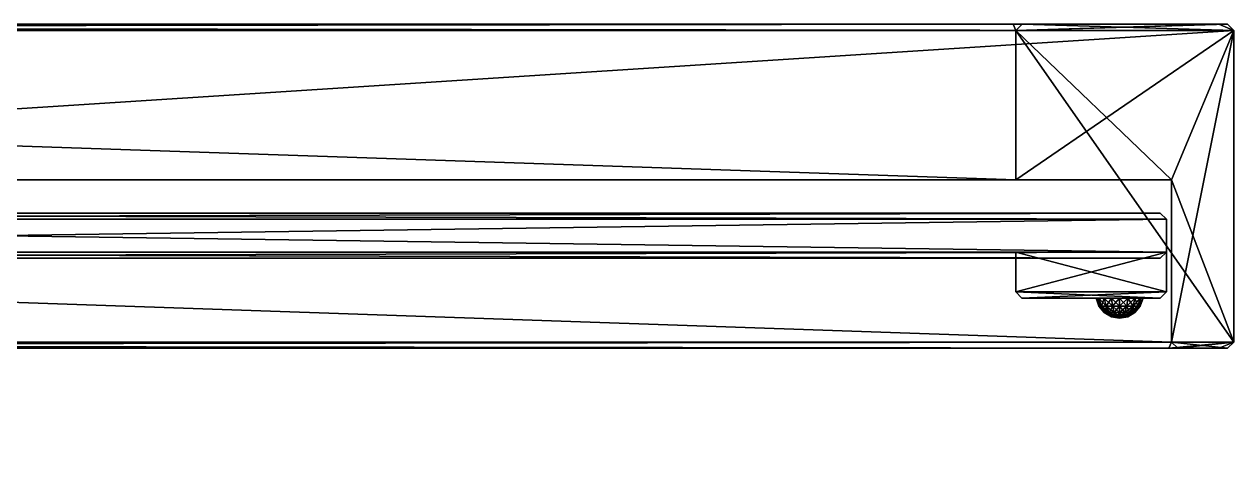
# Model space of a CAD drawing. Extents: x -78 to 78, y -9 to 6.
# Drawn here: x 38.91 to 77.75, y -9.1 to 5.2 of the extents above; entities that cross this region are included whole.
import ezdxf

# ---------------------------------------------------------------- set-up
doc = ezdxf.new("R2010")
doc.units = 0
doc.layers.add('DOOR01', color=91, linetype='CONTINUOUS')
doc.layers.add('FR', color=81, linetype='CONTINUOUS')

msp = doc.modelspace()

# ---------------------------------------------------------------- meshes
at = {"layer": 'DOOR01', "color": 91}
mesh = msp.add_polyface(dxfattribs=at)
corners = [(70.74913, -2.111683, 227.699997), (75.586166, -2.111682, 222.731064), (70.74913, -2.111682, 222.731064), (70.74913, -3.391895, 222.731064), (70.74913, -3.391896, 227.699997), (75.586166, -3.391895, 227.699997), (70.749146, -2.111584), (70.749146, -3.391797, 4.968933), (70.749146, -2.111585, 4.968933), (70.749146, -3.391796), (70.949127, -3.591907, 222.931061), (70.949127, -3.591908, 227.5), (75.386169, -3.591906, 222.931061), (70.949142, -3.591808, 0.200012), (70.949142, -3.591809, 4.768921), (75.3862, -0.8614, 0.200012), (0.386162, -0.861389, 227.499969), (75.3862, -0.861378, 227.5), (0.386162, -0.861412, 0.200012), (75.3862, -2.311656, 0.200043), (0.386162, -2.311706, 227.499969), (0.386162, -2.311668, 0.200043), (75.3862, -2.311695, 227.5), (75.586197, -1.061412), (0.18615, -2.111656, 0.000031), (0.18615, -1.061424), (75.586197, -2.111644, 0.000031), (0.18615, -1.061401, 227.699982), (75.586197, -2.111683, 227.700012), (75.586197, -1.06139, 227.700012), (0.18615, -2.111694, 227.699982), (24.934288, -8.51926, 101.196404), (25.052055, -8.39719, 100.504295), (24.934288, -8.275181, 101.196404), (24.934288, -8.045811, 101.112938), (24.934288, -7.85886, 100.956047), (24.934288, -7.73679, 100.744667), (24.934288, -7.694432, 100.504295), (24.934288, -7.73679, 100.263939), (24.934288, -7.85886, 100.052559), (24.934288, -8.045811, 99.895668), (24.934288, -8.275181, 99.812187), (24.934288, -8.51926, 99.812187), (24.934288, -8.748631, 99.895668), (24.934288, -8.935581, 100.052559), (24.934288, -9.05759, 100.263939), (24.934288, -9.10001, 100.504295), (24.934288, 5.131311, 100.504295), (24.934288, 5.088892, 100.744667), (25.052055, 4.428492, 100.504295), (24.934288, 4.966883, 100.956047), (24.934288, 4.779871, 101.112938), (24.934288, 4.550562, 101.196404), (24.934288, 4.306482, 101.196404), (24.934288, 4.077112, 101.112938), (24.934288, 3.890162, 100.956047), (24.934288, 3.768091, 100.744667), (24.934288, 3.725733, 100.504295), (24.934288, 3.768091, 100.263939), (24.934288, 3.890162, 100.052559), (24.934288, 4.077112, 99.895668), (24.934288, 4.306482, 99.812187), (24.934288, 4.550562, 99.812187), (24.934288, 4.779871, 99.895668), (24.934288, 4.966883, 100.052559), (24.934288, 5.088892, 100.263939)]
mesh.append_faces([[corners[k] for k in face] for face in [(31, 32, 33), (33, 32, 34), (34, 32, 35), (35, 32, 36), (36, 32, 37), (37, 32, 38), (38, 32, 39), (39, 32, 40), (40, 32, 41), (41, 32, 42), (42, 32, 43), (43, 32, 44), (44, 32, 45), (45, 32, 46), (47, 48, 49), (48, 50, 49), (50, 51, 49), (51, 52, 49), (52, 53, 49), (53, 54, 49), (54, 55, 49), (55, 56, 49), (56, 57, 49), (57, 58, 49), (58, 59, 49), (59, 60, 49), (60, 61, 49), (61, 62, 49), (62, 63, 49), (63, 64, 49), (64, 65, 49), (65, 47, 49)]])
mesh.append_faces([[corners[k] for k in face] for face in [(0, 1, 2), (1, 3, 2), (2, 4, 0), (4, 2, 3), (5, 0, 4), (6, 7, 8), (7, 6, 9), (15, 16, 17), (16, 15, 18), (19, 20, 21), (20, 19, 22), (23, 24, 25), (24, 23, 26), (27, 28, 29), (28, 27, 30)]], dxfattribs={"vtx0": -1})
mesh.append_faces([[corners[k] for k in face] for face in [(4, 3, 10), (10, 11, 4), (12, 10, 3), (7, 9, 13), (13, 14, 7), (27, 29, 17), (17, 16, 27), (23, 25, 18), (18, 15, 23), (24, 26, 19), (19, 21, 24), (28, 30, 20), (20, 22, 28)]], dxfattribs={"vtx2": -1})
mesh = msp.add_polyface(dxfattribs=at)
corners = [(75.586166, -2.111682, 222.731064), (70.74913, -2.111683, 227.699997), (75.586166, -2.111683, 227.699997), (70.949127, -3.591908, 227.5), (75.386169, -3.591906, 222.931061), (75.386169, -3.591907, 227.5), (70.74913, -3.391895, 222.731064), (75.586166, -3.391894, 222.731064), (75.586166, -3.391895, 227.699997), (75.586182, -2.111583), (70.749146, -2.111585, 4.968933), (75.586182, -2.111584, 4.968933), (70.949142, -3.591809, 4.768921), (75.386185, -3.591808, 0.200012), (75.386185, -3.591808, 4.768921), (70.749146, -3.391796), (75.586182, -3.391795), (75.586182, -3.391796, 4.968933), (75.586197, -1.06139, 227.700012), (75.586197, -2.111644, 0.000031), (75.586197, -1.061412), (75.586197, -2.111683, 227.700012), (75.3862, -0.8614, 0.200012), (75.3862, -0.861378, 227.5), (75.3862, -2.311695, 227.5), (75.3862, -2.311656, 0.200043), (74.312424, -3.84563, 223.523148), (74.082169, -3.591968, 223.390198), (74.344009, -3.591968, 223.436371), (74.082169, -3.84563, 223.482544), (73.820328, -3.591968, 223.436371), (73.851913, -3.84563, 223.523148), (73.590057, -3.591968, 223.569305), (73.649414, -3.84563, 223.640045), (73.419159, -3.591968, 223.772995), (73.649414, -3.84563, 224.671509), (73.820328, -3.591968, 224.875198), (73.590057, -3.591968, 224.742249), (73.851913, -3.84563, 224.788422), (74.082169, -3.591968, 224.921356), (74.082169, -3.845654, 4.224213), (74.344009, -3.591931, 4.270386), (74.082169, -3.591931, 4.316559), (74.312424, -3.845654, 4.183624), (74.57428, -3.59193, 4.137451), (74.514923, -3.845654, 4.066711), (74.745178, -3.59193, 3.933777), (74.665207, -3.845654, 3.887604), (74.836121, -3.59193, 3.683899), (74.745178, -3.845654, 3.667877), (74.836121, -3.59193, 3.41803), (74.745178, -3.845654, 3.434052), (74.745178, -3.59193, 3.168182), (74.665207, -3.845654, 3.214355), (74.57428, -3.59193, 2.964508), (74.514923, -3.845654, 3.035248), (74.344009, -3.59193, 2.831573), (74.312424, -3.845654, 2.918335), (74.082169, -3.59193, 2.7854), (74.082169, -3.845654, 2.877747), (73.820328, -3.59193, 2.831573), (73.851913, -3.845654, 2.918335), (73.590057, -3.59193, 2.964508), (73.649414, -3.845654, 3.035248), (73.419159, -3.59193, 3.168182), (73.649414, -3.845654, 4.066711), (73.820328, -3.591931, 4.270386), (73.590057, -3.591931, 4.137451), (73.851913, -3.845654, 4.183624), (74.082169, -3.845653, 1.986084), (74.344009, -3.59193, 2.032257), (74.082169, -3.59193, 2.07843), (74.312424, -3.845653, 1.945496), (74.57428, -3.59193, 1.899323), (74.514923, -3.845653, 1.828583), (74.745178, -3.59193, 1.695648), (74.665207, -3.845653, 1.649475), (74.836121, -3.59193, 1.445801), (74.745178, -3.845653, 1.429779), (74.836121, -3.59193, 1.179932), (74.745178, -3.845653, 1.195953), (74.745178, -3.59193, 0.930054), (74.665207, -3.845653, 0.976227), (74.57428, -3.59193, 0.726379), (74.514923, -3.845653, 0.797119), (74.344009, -3.59193, 0.593445), (74.312424, -3.845653, 0.680206), (74.082169, -3.59193, 0.547272), (74.082169, -3.845653, 0.639618), (73.820328, -3.59193, 0.593445), (73.851913, -3.845653, 0.680206), (73.590057, -3.59193, 0.726379), (73.649414, -3.845653, 0.797119), (73.419159, -3.59193, 0.930054), (73.649414, -3.845653, 1.828583), (73.820328, -3.59193, 2.032257), (73.590057, -3.59193, 1.899323), (73.851913, -3.845653, 1.945496)]
mesh.append_faces([[corners[k] for k in face] for face in [(0, 1, 2), (3, 4, 5), (6, 0, 7), (1, 8, 2), (2, 7, 0), (7, 2, 8), (9, 10, 11), (12, 13, 14), (15, 9, 16), (10, 17, 11), (11, 16, 9), (16, 11, 17), (18, 19, 20), (19, 18, 21), (26, 27, 28), (29, 30, 27), (31, 32, 30), (33, 34, 32), (35, 36, 37), (38, 39, 36), (40, 41, 42), (43, 44, 41), (45, 46, 44), (47, 48, 46), (49, 50, 48), (51, 52, 50), (53, 54, 52), (55, 56, 54), (57, 58, 56), (59, 60, 58), (61, 62, 60), (63, 64, 62), (65, 66, 67), (68, 42, 66), (69, 70, 71), (72, 73, 70), (74, 75, 73), (76, 77, 75), (78, 79, 77), (80, 81, 79), (82, 83, 81), (84, 85, 83), (86, 87, 85), (88, 89, 87), (90, 91, 89), (92, 93, 91), (94, 95, 96), (97, 71, 95)]], dxfattribs={"vtx0": -1})
mesh.append_faces([[corners[k] for k in face] for face in [(6, 7, 4), (7, 8, 5), (5, 4, 7), (3, 5, 8), (15, 16, 13), (16, 17, 14), (14, 13, 16), (12, 14, 17), (18, 20, 22), (22, 23, 18), (19, 21, 24), (24, 25, 19)]], dxfattribs={"vtx2": -1})
mesh = msp.add_polyface(dxfattribs=at)
corners = [(75.386169, -3.591906, 222.931061), (70.949127, -3.591908, 227.5), (70.949127, -3.591907, 222.931061), (70.749146, -2.111585, 4.968933), (75.586182, -2.111583), (70.749146, -2.111584), (75.386185, -3.591808, 0.200012), (70.949142, -3.591809, 4.768921), (70.949142, -3.591808, 0.200012), (70.749146, -3.391796), (75.586182, -3.391796, 4.968933), (70.749146, -3.391797, 4.968933), (75.586166, -3.391895, 227.699997), (70.74913, -3.391896, 227.699997), (73.649414, -4.052478, 226.144043), (73.419159, -3.84563, 226.276993), (73.49913, -3.84563, 226.057281), (73.590057, -4.052478, 226.307129), (73.419159, -3.84563, 226.510803), (73.590057, -4.052478, 226.480667), (73.49913, -3.84563, 226.73053), (73.649414, -3.84563, 225.878174), (73.419159, -3.591968, 226.011108), (73.328217, -3.591968, 226.260956), (73.328217, -3.591968, 226.52684), (73.419159, -3.591968, 226.776688), (73.590057, -3.591968, 226.980377), (73.649414, -4.052478, 223.905945), (73.419159, -3.84563, 224.038879), (73.49913, -3.84563, 223.819168), (73.590057, -4.052478, 224.069016), (73.419159, -3.84563, 224.27269), (73.590057, -4.052478, 224.242554), (73.49913, -3.84563, 224.492401), (73.649414, -3.84563, 223.640045), (73.419159, -3.591968, 223.772995), (73.328217, -3.591968, 224.022842), (73.328217, -3.591968, 224.288727), (73.419159, -3.591968, 224.538574), (73.590057, -3.591968, 224.742249), (73.649414, -4.052441, 3.301117), (73.419159, -3.845654, 3.434052), (73.49913, -3.845654, 3.214355), (73.590057, -4.052441, 3.464203), (73.419159, -3.845654, 3.667877), (73.590057, -4.052441, 3.637756), (73.49913, -3.845654, 3.887604), (73.649414, -3.845654, 3.035248), (73.419159, -3.59193, 3.168182), (73.328217, -3.591931, 3.41803), (73.328217, -3.591931, 3.683899), (73.419159, -3.591931, 3.933777), (73.590057, -3.591931, 4.137451), (73.649414, -4.05244, 1.063019), (73.419159, -3.845653, 1.195953), (73.49913, -3.845653, 0.976227), (73.590057, -4.052441, 1.226074), (73.419159, -3.845653, 1.429779), (73.590057, -4.052441, 1.399628), (73.49913, -3.845653, 1.649475), (73.649414, -3.845653, 0.797119), (73.419159, -3.59193, 0.930054), (73.328217, -3.59193, 1.179932), (73.328217, -3.59193, 1.445801), (73.419159, -3.59193, 1.695648), (73.590057, -3.59193, 1.899323)]
mesh.append_faces([[corners[k] for k in face] for face in [(0, 1, 2), (3, 4, 5), (6, 7, 8), (4, 9, 5), (10, 3, 11), (14, 15, 16), (17, 18, 15), (19, 20, 18), (16, 23, 22), (15, 24, 23), (18, 25, 24), (20, 26, 25), (27, 28, 29), (30, 31, 28), (32, 33, 31), (29, 36, 35), (28, 37, 36), (31, 38, 37), (33, 39, 38), (40, 41, 42), (43, 44, 41), (45, 46, 44), (42, 49, 48), (41, 50, 49), (44, 51, 50), (46, 52, 51), (53, 54, 55), (56, 57, 54), (58, 59, 57), (55, 62, 61), (54, 63, 62), (57, 64, 63), (59, 65, 64)]], dxfattribs={"vtx0": -1})
mesh.append_faces([[corners[k] for k in face] for face in [(12, 13, 1), (6, 8, 9), (10, 11, 7), (14, 17, 15), (17, 19, 18), (21, 16, 22), (16, 15, 23), (15, 18, 24), (18, 20, 25), (27, 30, 28), (30, 32, 31), (34, 29, 35), (29, 28, 36), (28, 31, 37), (31, 33, 38), (40, 43, 41), (43, 45, 44), (47, 42, 48), (42, 41, 49), (41, 44, 50), (44, 46, 51), (53, 56, 54), (56, 58, 57), (60, 55, 61), (55, 54, 62), (54, 57, 63), (57, 59, 64)]], dxfattribs={"vtx2": -1})
mesh = msp.add_polyface(dxfattribs=at)
corners = [(74.082169, -3.84563, 227.067139), (74.344009, -3.591968, 227.113312), (74.082169, -3.591968, 227.159485), (74.312424, -3.84563, 227.026535), (74.57428, -3.591968, 226.980377), (74.514923, -3.84563, 226.909637), (74.745178, -3.591968, 226.776688), (74.665207, -3.84563, 226.73053), (74.836121, -3.591968, 226.52684), (74.745178, -3.84563, 226.510803), (74.836121, -3.591968, 226.260956), (74.745178, -3.84563, 226.276993), (74.745178, -3.591968, 226.011108), (74.665207, -3.84563, 226.057281), (74.57428, -3.591968, 225.807434), (74.514923, -3.84563, 225.878174), (74.344009, -3.591968, 225.6745), (74.312424, -3.84563, 225.761261), (74.082169, -3.591968, 225.628326), (74.082169, -3.84563, 225.720657), (73.820328, -3.591968, 225.6745), (73.851913, -3.84563, 225.761261), (73.590057, -3.591968, 225.807434), (73.649414, -3.84563, 225.878174), (73.419159, -3.591968, 226.011108), (73.49913, -3.84563, 226.73053), (73.649414, -3.84563, 226.909637), (73.590057, -3.591968, 226.980377), (73.820328, -3.591968, 227.113312), (73.851913, -3.84563, 227.026535), (74.082169, -3.84563, 224.829025), (74.344009, -3.591968, 224.875198), (74.082169, -3.591968, 224.921356), (74.312424, -3.84563, 224.788422), (74.57428, -3.591968, 224.742249), (74.514923, -3.84563, 224.671509), (74.745178, -3.591968, 224.538574), (74.665207, -3.84563, 224.492401), (74.836121, -3.591968, 224.288727), (74.745178, -3.84563, 224.27269), (74.836121, -3.591968, 224.022842), (74.745178, -3.84563, 224.038879), (74.745178, -3.591968, 223.772995), (74.665207, -3.84563, 223.819168), (74.57428, -3.591968, 223.569305), (74.514923, -3.84563, 223.640045), (74.344009, -3.591968, 223.436371), (74.312424, -3.84563, 223.523148), (74.082169, -3.84563, 223.482544), (74.082169, -3.591968, 223.390198), (73.851913, -3.84563, 223.523148), (73.820328, -3.591968, 223.436371), (73.649414, -3.84563, 223.640045), (73.590057, -3.591968, 223.569305), (73.49913, -3.84563, 224.492401), (73.649414, -3.84563, 224.671509), (73.590057, -3.591968, 224.742249), (73.851913, -3.84563, 224.788422), (73.820328, -3.591968, 224.875198), (74.745178, -3.845653, 1.429779), (74.745178, -3.845653, 1.195953), (74.836121, -3.59193, 1.179932), (74.665207, -3.845653, 0.976227), (74.745178, -3.59193, 0.930054), (74.514923, -3.845653, 0.797119), (74.57428, -3.59193, 0.726379), (74.312424, -3.845653, 0.680206), (74.344009, -3.59193, 0.593445), (74.082169, -3.845653, 0.639618), (74.082169, -3.59193, 0.547272), (73.851913, -3.845653, 0.680206), (73.820328, -3.59193, 0.593445), (73.649414, -3.845653, 0.797119), (73.590057, -3.59193, 0.726379), (73.49913, -3.845653, 1.649475), (73.649414, -3.845653, 1.828583), (73.590057, -3.59193, 1.899323), (73.851913, -3.845653, 1.945496), (73.820328, -3.59193, 2.032257), (74.082169, -3.845653, 1.986084), (74.082169, -3.59193, 2.07843)]
mesh.append_faces([[corners[k] for k in face] for face in [(0, 1, 2), (3, 4, 1), (5, 6, 4), (7, 8, 6), (9, 10, 8), (11, 12, 10), (13, 14, 12), (15, 16, 14), (17, 18, 16), (19, 20, 18), (21, 22, 20), (23, 24, 22), (26, 28, 27), (29, 2, 28), (30, 31, 32), (33, 34, 31), (35, 36, 34), (37, 38, 36), (39, 40, 38), (41, 42, 40), (43, 44, 42), (45, 46, 44)]], dxfattribs={"vtx0": -1})
mesh.append_faces([[corners[k] for k in face] for face in [(0, 3, 1), (3, 5, 4), (5, 7, 6), (7, 9, 8), (9, 11, 10), (11, 13, 12), (13, 15, 14), (15, 17, 16), (17, 19, 18), (19, 21, 20), (21, 23, 22), (25, 26, 27), (26, 29, 28), (29, 0, 2), (30, 33, 31), (33, 35, 34), (35, 37, 36), (37, 39, 38), (39, 41, 40), (41, 43, 42), (43, 45, 44), (45, 47, 46), (47, 48, 49), (48, 50, 51), (50, 52, 53), (54, 55, 56), (55, 57, 58), (57, 30, 32), (59, 60, 61), (60, 62, 63), (62, 64, 65), (64, 66, 67), (66, 68, 69), (68, 70, 71), (70, 72, 73), (74, 75, 76), (75, 77, 78), (77, 79, 80)]], dxfattribs={"vtx2": -1})
mesh = msp.add_polyface(dxfattribs=at)
corners = [(74.082169, -4.052478, 226.893585), (74.312424, -3.84563, 227.026535), (74.082169, -3.84563, 227.067139), (74.253067, -4.052478, 225.924347), (74.082169, -3.84563, 225.720657), (74.312424, -3.84563, 225.761261), (74.082169, -4.052478, 225.894196), (73.851913, -3.84563, 225.761261), (73.911255, -4.052478, 225.924347), (73.649414, -3.84563, 225.878174), (73.760971, -4.052478, 226.011108), (73.49913, -3.84563, 226.057281), (73.649414, -4.052478, 226.643738), (73.649414, -3.84563, 226.909637), (73.49913, -3.84563, 226.73053), (73.760971, -4.052478, 226.776688), (73.851913, -3.84563, 227.026535), (73.911255, -4.052478, 226.863464), (74.082169, -4.052478, 224.655487), (74.312424, -3.84563, 224.788422), (74.082169, -3.84563, 224.829025), (74.253067, -4.052478, 223.686218), (74.082169, -4.052478, 223.656097), (74.082169, -3.84563, 223.482544), (73.851913, -3.84563, 223.523148), (73.911255, -4.052478, 223.686218), (73.649414, -3.84563, 223.640045), (73.760971, -4.052478, 223.772995), (73.49913, -3.84563, 223.819168), (73.649414, -4.052478, 223.905945), (73.590057, -4.052478, 224.242554), (73.649414, -4.052478, 224.40564), (73.49913, -3.84563, 224.492401), (73.649414, -3.84563, 224.671509), (73.760971, -4.052478, 224.538574), (73.851913, -3.84563, 224.788422), (73.911255, -4.052478, 224.625336), (74.082169, -4.052441, 4.050659), (74.312424, -3.845654, 4.183624), (74.082169, -3.845654, 4.224213), (74.253067, -4.052441, 3.081421), (74.082169, -4.052441, 3.05127), (74.082169, -3.845654, 2.877747), (73.851913, -3.845654, 2.918335), (73.911255, -4.052441, 3.081421), (73.649414, -3.845654, 3.035248), (73.760971, -4.052441, 3.168182), (73.49913, -3.845654, 3.214355), (73.649414, -4.052441, 3.301117), (73.590057, -4.052441, 3.637756), (73.649414, -4.052441, 3.800812), (73.49913, -3.845654, 3.887604), (73.649414, -3.845654, 4.066711), (73.760971, -4.052441, 3.933777), (73.851913, -3.845654, 4.183624), (73.911255, -4.052441, 4.020538), (74.312424, -3.845654, 2.918335), (74.082169, -3.59193, 2.7854), (73.820328, -3.59193, 2.831573), (73.590057, -3.59193, 2.964508), (73.590057, -3.591931, 4.137451), (73.820328, -3.591931, 4.270386), (74.082169, -3.591931, 4.316559), (74.082169, -4.052441, 1.812561), (74.312424, -3.845653, 1.945496), (74.082169, -3.845653, 1.986084), (74.253067, -4.05244, 0.843292), (74.082169, -4.05244, 0.813171), (74.082169, -3.845653, 0.639618), (73.851913, -3.845653, 0.680206), (73.911255, -4.05244, 0.843292), (73.649414, -3.845653, 0.797119), (73.760971, -4.05244, 0.930084), (73.49913, -3.845653, 0.976227), (73.649414, -4.05244, 1.063019), (73.590057, -4.052441, 1.399628), (73.649414, -4.052441, 1.562714), (73.49913, -3.845653, 1.649475), (73.649414, -3.845653, 1.828583), (73.760971, -4.052441, 1.695648), (73.851913, -3.845653, 1.945496), (73.911255, -4.052441, 1.78241)]
mesh.append_faces([[corners[k] for k in face] for face in [(0, 1, 2), (3, 4, 5), (6, 7, 4), (8, 9, 7), (10, 11, 9), (12, 13, 14), (15, 16, 13), (17, 2, 16), (18, 19, 20), (22, 24, 23), (25, 26, 24), (27, 28, 26), (31, 33, 32), (34, 35, 33), (36, 20, 35), (37, 38, 39), (41, 43, 42), (44, 45, 43), (46, 47, 45), (50, 52, 51), (53, 54, 52), (55, 39, 54), (63, 64, 65), (67, 69, 68), (70, 71, 69), (72, 73, 71), (76, 78, 77), (79, 80, 78), (81, 65, 80)]], dxfattribs={"vtx0": -1})
mesh.append_faces([[corners[k] for k in face] for face in [(21, 22, 23), (22, 25, 24), (25, 27, 26), (27, 29, 28), (30, 31, 32), (31, 34, 33), (34, 36, 35), (36, 18, 20), (40, 41, 42), (41, 44, 43), (44, 46, 45), (46, 48, 47), (49, 50, 51), (50, 53, 52), (53, 55, 54), (55, 37, 39), (56, 42, 57), (42, 43, 58), (43, 45, 59), (51, 52, 60), (52, 54, 61), (54, 39, 62), (66, 67, 68), (67, 70, 69), (70, 72, 71), (72, 74, 73), (75, 76, 77), (76, 79, 78), (79, 81, 80), (81, 63, 65)]], dxfattribs={"vtx2": -1})
mesh = msp.add_polyface(dxfattribs=at)
corners = [(74.082169, -4.234363, 226.39389), (73.820328, -4.187488, 226.440063), (73.820328, -4.187488, 226.347717), (73.991226, -4.187488, 226.144043), (73.760971, -4.052478, 226.011108), (73.911255, -4.052478, 225.924347), (73.911255, -4.187488, 226.190216), (73.649414, -4.052478, 226.144043), (73.851913, -4.187488, 226.260956), (73.590057, -4.052478, 226.307129), (73.590057, -4.052478, 226.480667), (73.649414, -4.052478, 226.643738), (73.851913, -4.187488, 226.52684), (73.760971, -4.052478, 226.776688), (73.911255, -4.187488, 226.59758), (73.911255, -4.052478, 226.863464), (73.649414, -3.84563, 225.878174), (73.49913, -3.84563, 226.057281), (73.49913, -3.84563, 226.73053), (73.649414, -3.84563, 226.909637), (73.851913, -3.84563, 227.026535), (74.082169, -4.234363, 224.155792), (73.820328, -4.187488, 224.201965), (73.820328, -4.187488, 224.109619), (73.991226, -4.187488, 223.905945), (73.760971, -4.052478, 223.772995), (73.911255, -4.052478, 223.686218), (73.911255, -4.187488, 223.952118), (73.649414, -4.052478, 223.905945), (73.851913, -4.187488, 224.022842), (73.590057, -4.052478, 224.069016), (73.590057, -4.052478, 224.242554), (73.649414, -4.052478, 224.40564), (73.851913, -4.187488, 224.288727), (73.760971, -4.052478, 224.538574), (73.911255, -4.187488, 224.359467), (73.911255, -4.052478, 224.625336), (73.991226, -4.18745, 3.301117), (73.760971, -4.052441, 3.168182), (73.911255, -4.052441, 3.081421), (73.911255, -4.18745, 3.34729), (73.649414, -4.052441, 3.301117), (73.851913, -4.18745, 3.41803), (73.590057, -4.052441, 3.464203), (73.820328, -4.18745, 3.504791), (73.590057, -4.052441, 3.637756), (73.820328, -4.18745, 3.597137), (73.649414, -4.052441, 3.800812), (73.851913, -4.18745, 3.683899), (73.760971, -4.052441, 3.933777), (73.911255, -4.18745, 3.754639), (73.911255, -4.052441, 4.020538), (73.991226, -4.18745, 1.063019), (73.760971, -4.05244, 0.930084), (73.911255, -4.05244, 0.843292), (73.911255, -4.18745, 1.109192), (73.649414, -4.05244, 1.063019), (73.851913, -4.18745, 1.179932), (73.590057, -4.052441, 1.226074), (73.820328, -4.18745, 1.266693), (73.590057, -4.052441, 1.399628), (73.820328, -4.18745, 1.359039), (73.649414, -4.052441, 1.562714), (73.851913, -4.18745, 1.445801), (73.760971, -4.052441, 1.695648), (73.911255, -4.18745, 1.516541), (73.911255, -4.052441, 1.78241)]
mesh.append_faces([[corners[k] for k in face] for face in [(0, 1, 2), (21, 22, 23)]])
mesh.append_faces([[corners[k] for k in face] for face in [(3, 4, 5), (6, 7, 4), (8, 9, 7), (2, 10, 9), (1, 11, 10), (12, 13, 11), (14, 15, 13), (24, 25, 26), (27, 28, 25), (29, 30, 28), (23, 31, 30), (22, 32, 31), (33, 34, 32), (35, 36, 34), (37, 38, 39), (40, 41, 38), (42, 43, 41), (44, 45, 43), (46, 47, 45), (48, 49, 47), (50, 51, 49), (52, 53, 54), (55, 56, 53), (57, 58, 56), (59, 60, 58), (61, 62, 60), (63, 64, 62), (65, 66, 64)]], dxfattribs={"vtx0": -1})
mesh.append_faces([[corners[k] for k in face] for face in [(3, 6, 4), (6, 8, 7), (8, 2, 9), (2, 1, 10), (1, 12, 11), (12, 14, 13), (5, 4, 16), (4, 7, 17), (10, 11, 18), (11, 13, 19), (13, 15, 20), (24, 27, 25), (27, 29, 28), (29, 23, 30), (23, 22, 31), (22, 33, 32), (33, 35, 34), (37, 40, 38), (40, 42, 41), (42, 44, 43), (44, 46, 45), (46, 48, 47), (48, 50, 49), (52, 55, 53), (55, 57, 56), (57, 59, 58), (59, 61, 60), (61, 63, 62), (63, 65, 64)]], dxfattribs={"vtx2": -1})
mesh = msp.add_polyface(dxfattribs=at)
corners = [(74.082169, -4.234363, 226.39389), (74.173111, -4.187488, 226.643738), (74.082169, -4.187488, 226.65979), (74.082169, -4.187488, 226.128021), (74.173111, -4.187488, 226.144043), (73.991226, -4.187488, 226.144043), (73.911255, -4.187488, 226.190216), (73.851913, -4.187488, 226.260956), (73.820328, -4.187488, 226.347717), (73.851913, -4.187488, 226.52684), (73.820328, -4.187488, 226.440063), (73.911255, -4.187488, 226.59758), (73.991226, -4.187488, 226.643738), (74.082169, -4.052478, 225.894196), (73.911255, -4.052478, 225.924347), (73.911255, -4.052478, 226.863464), (74.082169, -4.052478, 226.893585), (73.851913, -3.84563, 225.761261), (74.082169, -3.84563, 227.067139), (74.082169, -4.234363, 224.155792), (74.173111, -4.187488, 224.40564), (74.082169, -4.187488, 224.421661), (73.991226, -4.187488, 223.905945), (74.082169, -4.187488, 223.889893), (73.911255, -4.187488, 223.952118), (73.851913, -4.187488, 224.022842), (73.820328, -4.187488, 224.109619), (73.851913, -4.187488, 224.288727), (73.820328, -4.187488, 224.201965), (73.911255, -4.187488, 224.359467), (73.991226, -4.187488, 224.40564), (73.911255, -4.052478, 223.686218), (74.082169, -4.052478, 223.656097), (73.911255, -4.052478, 224.625336), (74.082169, -4.052478, 224.655487), (74.082169, -4.234325, 3.550964), (73.991226, -4.18745, 3.301117), (74.082169, -4.18745, 3.285095), (73.911255, -4.18745, 3.34729), (73.851913, -4.18745, 3.41803), (73.820328, -4.18745, 3.504791), (73.820328, -4.18745, 3.597137), (73.851913, -4.18745, 3.683899), (73.911255, -4.18745, 3.754639), (73.991226, -4.18745, 3.800812), (74.082169, -4.18745, 3.816864), (73.911255, -4.052441, 3.081421), (74.082169, -4.052441, 3.05127), (73.911255, -4.052441, 4.020538), (74.082169, -4.052441, 4.050659), (74.082169, -4.234325, 1.312866), (73.991226, -4.18745, 1.063019), (74.082169, -4.18745, 1.046967), (73.911255, -4.18745, 1.109192), (73.851913, -4.18745, 1.179932), (73.820328, -4.18745, 1.266693), (73.820328, -4.18745, 1.359039), (73.851913, -4.18745, 1.445801), (73.911255, -4.18745, 1.516541), (73.991226, -4.18745, 1.562714), (74.082169, -4.18745, 1.578735), (73.911255, -4.05244, 0.843292), (74.082169, -4.05244, 0.813171), (73.911255, -4.052441, 1.78241), (74.082169, -4.052441, 1.812561)]
mesh.append_faces([[corners[k] for k in face] for face in [(0, 1, 2), (0, 3, 4), (0, 5, 3), (0, 6, 5), (0, 7, 6), (0, 8, 7), (0, 9, 10), (0, 11, 9), (0, 12, 11), (0, 2, 12), (19, 20, 21), (19, 22, 23), (19, 24, 22), (19, 25, 24), (19, 26, 25), (19, 27, 28), (19, 29, 27), (19, 30, 29), (19, 21, 30), (35, 36, 37), (35, 38, 36), (35, 39, 38), (35, 40, 39), (35, 41, 40), (35, 42, 41), (35, 43, 42), (35, 44, 43), (35, 45, 44), (50, 51, 52), (50, 53, 51), (50, 54, 53), (50, 55, 54), (50, 56, 55), (50, 57, 56), (50, 58, 57), (50, 59, 58), (50, 60, 59)]])
mesh.append_faces([[corners[k] for k in face] for face in [(3, 14, 13), (12, 16, 15), (23, 31, 32), (30, 34, 33), (37, 46, 47), (44, 49, 48), (52, 61, 62), (59, 64, 63)]], dxfattribs={"vtx0": -1})
mesh.append_faces([[corners[k] for k in face] for face in [(4, 3, 13), (3, 5, 14), (11, 12, 15), (12, 2, 16), (13, 14, 17), (15, 16, 18), (23, 22, 31), (29, 30, 33), (30, 21, 34), (37, 36, 46), (43, 44, 48), (44, 45, 49), (52, 51, 61), (58, 59, 63), (59, 60, 64)]], dxfattribs={"vtx2": -1})
mesh = msp.add_polyface(dxfattribs=at)
corners = [(74.253067, -4.052478, 226.863464), (74.514923, -3.84563, 226.909637), (74.312424, -3.84563, 227.026535), (74.403366, -4.052478, 226.776688), (74.665207, -3.84563, 226.73053), (74.514923, -4.052478, 226.643738), (74.745178, -3.84563, 226.510803), (74.57428, -4.052478, 226.480667), (74.745178, -3.84563, 226.276993), (74.57428, -4.052478, 226.307129), (74.665207, -3.84563, 226.057281), (74.514923, -4.052478, 226.144043), (74.514923, -3.84563, 225.878174), (74.403366, -4.052478, 226.011108), (74.312424, -3.84563, 225.761261), (74.253067, -4.052478, 224.625336), (74.514923, -3.84563, 224.671509), (74.312424, -3.84563, 224.788422), (74.403366, -4.052478, 224.538574), (74.665207, -3.84563, 224.492401), (74.514923, -4.052478, 224.40564), (74.745178, -3.84563, 224.27269), (74.57428, -4.052478, 224.242554), (74.745178, -3.84563, 224.038879), (74.57428, -4.052478, 224.069016), (74.665207, -3.84563, 223.819168), (74.514923, -4.052478, 223.905945), (74.514923, -3.84563, 223.640045), (74.403366, -4.052478, 223.772995), (74.312424, -3.84563, 223.523148), (74.253067, -4.052478, 223.686218), (74.082169, -3.84563, 223.482544), (74.082169, -4.052441, 4.050659), (74.253067, -4.052441, 4.020538), (74.312424, -3.845654, 4.183624), (74.514923, -3.845654, 4.066711), (74.403366, -4.052441, 3.933777), (74.665207, -3.845654, 3.887604), (74.514923, -4.052441, 3.800812), (74.745178, -3.845654, 3.667877), (74.57428, -4.052441, 3.637756), (74.745178, -3.845654, 3.434052), (74.57428, -4.052441, 3.464203), (74.665207, -3.845654, 3.214355), (74.514923, -4.052441, 3.301117), (74.514923, -3.845654, 3.035248), (74.403366, -4.052441, 3.168182), (74.312424, -3.845654, 2.918335), (74.253067, -4.052441, 3.081421), (74.082169, -3.845654, 2.877747), (74.082169, -3.845654, 4.224213), (74.344009, -3.591931, 4.270386), (74.57428, -3.59193, 4.137451), (74.745178, -3.59193, 3.933777), (74.836121, -3.59193, 3.683899), (74.836121, -3.59193, 3.41803), (74.745178, -3.59193, 3.168182), (74.57428, -3.59193, 2.964508), (74.344009, -3.59193, 2.831573), (74.082169, -4.052441, 1.812561), (74.253067, -4.052441, 1.78241), (74.312424, -3.845653, 1.945496), (74.514923, -3.845653, 1.828583), (74.403366, -4.05244, 1.695648), (74.665207, -3.845653, 1.649475), (74.514923, -4.05244, 1.562714), (74.745178, -3.845653, 1.429779), (74.57428, -4.05244, 1.399628), (74.745178, -3.845653, 1.195953), (74.57428, -4.05244, 1.226074), (74.665207, -3.845653, 0.976227), (74.514923, -4.05244, 1.063019), (74.514923, -3.845653, 0.797119), (74.403366, -4.05244, 0.930054), (74.312424, -3.845653, 0.680206), (74.253067, -4.05244, 0.843292), (74.082169, -3.845653, 0.639618), (74.082169, -3.845653, 1.986084), (74.344009, -3.59193, 2.032257), (74.57428, -3.59193, 1.899323), (74.745178, -3.59193, 1.695648), (74.836121, -3.59193, 1.445801)]
mesh.append_faces([[corners[k] for k in face] for face in [(0, 1, 2), (3, 4, 1), (5, 6, 4), (7, 8, 6), (9, 10, 8), (11, 12, 10), (13, 14, 12), (15, 16, 17), (18, 19, 16), (20, 21, 19), (22, 23, 21), (24, 25, 23), (26, 27, 25), (28, 29, 27), (30, 31, 29), (33, 35, 34), (36, 37, 35), (38, 39, 37), (40, 41, 39), (42, 43, 41), (44, 45, 43), (46, 47, 45), (48, 49, 47), (60, 62, 61), (63, 64, 62), (65, 66, 64), (67, 68, 66), (69, 70, 68), (71, 72, 70), (73, 74, 72), (75, 76, 74)]], dxfattribs={"vtx0": -1})
mesh.append_faces([[corners[k] for k in face] for face in [(28, 30, 29), (32, 33, 34), (33, 36, 35), (36, 38, 37), (38, 40, 39), (40, 42, 41), (42, 44, 43), (44, 46, 45), (46, 48, 47), (50, 34, 51), (34, 35, 52), (35, 37, 53), (37, 39, 54), (39, 41, 55), (41, 43, 56), (43, 45, 57), (45, 47, 58), (59, 60, 61), (60, 63, 62), (63, 65, 64), (65, 67, 66), (67, 69, 68), (69, 71, 70), (71, 73, 72), (73, 75, 74), (77, 61, 78), (61, 62, 79), (62, 64, 80), (64, 66, 81)]], dxfattribs={"vtx2": -1})
mesh = msp.add_polyface(dxfattribs=at)
corners = [(74.082169, -4.234363, 226.39389), (74.253067, -4.187488, 226.59758), (74.173111, -4.187488, 226.643738), (74.312424, -4.187488, 226.52684), (74.344009, -4.187488, 226.440063), (74.344009, -4.187488, 226.347717), (74.312424, -4.187488, 226.260956), (74.253067, -4.187488, 226.190216), (74.173111, -4.187488, 226.144043), (74.082169, -4.187488, 226.65979), (74.253067, -4.052478, 226.863464), (74.082169, -4.052478, 226.893585), (74.403366, -4.052478, 226.776688), (74.253067, -4.052478, 225.924347), (74.082169, -4.052478, 225.894196), (74.312424, -3.84563, 227.026535), (74.082169, -3.84563, 225.720657), (74.082169, -4.234363, 224.155792), (74.253067, -4.187488, 224.359467), (74.173111, -4.187488, 224.40564), (74.312424, -4.187488, 224.288727), (74.344009, -4.187488, 224.201965), (74.344009, -4.187488, 224.109619), (74.312424, -4.187488, 224.022842), (74.253067, -4.187488, 223.952118), (74.173111, -4.187488, 223.905945), (74.082169, -4.187488, 223.889893), (74.082169, -4.187488, 224.421661), (74.253067, -4.052478, 224.625336), (74.082169, -4.052478, 224.655487), (74.403366, -4.052478, 224.538574), (74.253067, -4.052478, 223.686218), (74.082169, -4.052478, 223.656097), (74.312424, -3.84563, 224.788422), (74.082169, -4.234325, 3.550964), (74.173111, -4.18745, 3.800812), (74.082169, -4.18745, 3.816864), (74.253067, -4.18745, 3.754639), (74.312424, -4.18745, 3.683899), (74.344009, -4.18745, 3.597137), (74.344009, -4.18745, 3.504791), (74.312424, -4.18745, 3.41803), (74.253067, -4.18745, 3.34729), (74.173111, -4.18745, 3.301117), (74.082169, -4.18745, 3.285095), (74.253067, -4.052441, 4.020538), (74.082169, -4.052441, 4.050659), (74.403366, -4.052441, 3.933777), (74.253067, -4.052441, 3.081421), (74.082169, -4.052441, 3.05127), (74.082169, -4.234325, 1.312866), (74.173111, -4.18745, 1.562714), (74.082169, -4.18745, 1.578735), (74.253067, -4.18745, 1.516541), (74.312424, -4.18745, 1.445801), (74.344009, -4.18745, 1.359039), (74.344009, -4.18745, 1.266693), (74.312424, -4.18745, 1.179932), (74.253067, -4.18745, 1.109192), (74.173111, -4.18745, 1.063019), (74.082169, -4.18745, 1.046967), (74.253067, -4.052441, 1.78241), (74.082169, -4.052441, 1.812561), (74.253067, -4.05244, 0.843292), (74.082169, -4.05244, 0.813171)]
mesh.append_faces([[corners[k] for k in face] for face in [(0, 1, 2), (0, 3, 1), (0, 4, 3), (0, 5, 4), (0, 6, 5), (0, 7, 6), (0, 8, 7), (17, 18, 19), (17, 20, 18), (17, 21, 20), (17, 22, 21), (17, 23, 22), (17, 24, 23), (17, 25, 24), (17, 26, 25), (34, 35, 36), (34, 37, 35), (34, 38, 37), (34, 39, 38), (34, 40, 39), (34, 41, 40), (34, 42, 41), (34, 43, 42), (34, 44, 43), (50, 51, 52), (50, 53, 51), (50, 54, 53), (50, 55, 54), (50, 56, 55), (50, 57, 56), (50, 58, 57), (50, 59, 58), (50, 60, 59)]])
mesh.append_faces([[corners[k] for k in face] for face in [(9, 10, 11), (2, 12, 10), (8, 14, 13), (27, 28, 29), (19, 30, 28), (25, 32, 31), (36, 45, 46), (35, 47, 45), (43, 49, 48), (52, 61, 62), (59, 64, 63)]], dxfattribs={"vtx0": -1})
mesh.append_faces([[corners[k] for k in face] for face in [(9, 2, 10), (2, 1, 12), (7, 8, 13), (11, 10, 15), (13, 14, 16), (27, 19, 28), (19, 18, 30), (24, 25, 31), (25, 26, 32), (29, 28, 33), (36, 35, 45), (42, 43, 48), (43, 44, 49), (52, 51, 61), (58, 59, 63), (59, 60, 64)]], dxfattribs={"vtx2": -1})
mesh = msp.add_polyface(dxfattribs=at)
corners = [(74.253067, -4.187488, 226.59758), (74.514923, -4.052478, 226.643738), (74.403366, -4.052478, 226.776688), (74.312424, -4.187488, 226.52684), (74.57428, -4.052478, 226.480667), (74.344009, -4.187488, 226.440063), (74.57428, -4.052478, 226.307129), (74.344009, -4.187488, 226.347717), (74.514923, -4.052478, 226.144043), (74.312424, -4.187488, 226.260956), (74.403366, -4.052478, 226.011108), (74.253067, -4.187488, 226.190216), (74.253067, -4.052478, 225.924347), (74.253067, -4.052478, 226.863464), (74.514923, -3.84563, 226.909637), (74.665207, -3.84563, 226.73053), (74.745178, -3.84563, 226.510803), (74.745178, -3.84563, 226.276993), (74.665207, -3.84563, 226.057281), (74.514923, -3.84563, 225.878174), (74.312424, -3.84563, 225.761261), (74.253067, -4.187488, 224.359467), (74.514923, -4.052478, 224.40564), (74.403366, -4.052478, 224.538574), (74.312424, -4.187488, 224.288727), (74.57428, -4.052478, 224.242554), (74.344009, -4.187488, 224.201965), (74.57428, -4.052478, 224.069016), (74.344009, -4.187488, 224.109619), (74.514923, -4.052478, 223.905945), (74.312424, -4.187488, 224.022842), (74.403366, -4.052478, 223.772995), (74.253067, -4.187488, 223.952118), (74.253067, -4.052478, 223.686218), (74.253067, -4.052478, 224.625336), (74.514923, -3.84563, 224.671509), (74.665207, -3.84563, 224.492401), (74.745178, -3.84563, 224.27269), (74.745178, -3.84563, 224.038879), (74.665207, -3.84563, 223.819168), (74.514923, -3.84563, 223.640045), (74.173111, -4.18745, 3.800812), (74.253067, -4.18745, 3.754639), (74.403366, -4.052441, 3.933777), (74.514923, -4.052441, 3.800812), (74.312424, -4.18745, 3.683899), (74.57428, -4.052441, 3.637756), (74.344009, -4.18745, 3.597137), (74.57428, -4.052441, 3.464203), (74.344009, -4.18745, 3.504791), (74.514923, -4.052441, 3.301117), (74.312424, -4.18745, 3.41803), (74.403366, -4.052441, 3.168182), (74.253067, -4.18745, 3.34729), (74.253067, -4.052441, 3.081421), (74.173111, -4.18745, 1.562714), (74.403366, -4.05244, 1.695648), (74.253067, -4.052441, 1.78241), (74.253067, -4.18745, 1.516541), (74.514923, -4.05244, 1.562714), (74.312424, -4.18745, 1.445801), (74.57428, -4.05244, 1.399628), (74.344009, -4.18745, 1.359039), (74.57428, -4.05244, 1.226074), (74.344009, -4.18745, 1.266693), (74.514923, -4.05244, 1.063019), (74.312424, -4.18745, 1.179932), (74.403366, -4.05244, 0.930054), (74.253067, -4.18745, 1.109192), (74.253067, -4.05244, 0.843292)]
mesh.append_faces([[corners[k] for k in face] for face in [(0, 1, 2), (3, 4, 1), (5, 6, 4), (7, 8, 6), (9, 10, 8), (11, 12, 10), (21, 22, 23), (24, 25, 22), (26, 27, 25), (28, 29, 27), (30, 31, 29), (32, 33, 31), (42, 44, 43), (45, 46, 44), (47, 48, 46), (49, 50, 48), (51, 52, 50), (53, 54, 52), (55, 56, 57), (58, 59, 56), (60, 61, 59), (62, 63, 61), (64, 65, 63), (66, 67, 65), (68, 69, 67)]], dxfattribs={"vtx0": -1})
mesh.append_faces([[corners[k] for k in face] for face in [(0, 3, 1), (3, 5, 4), (5, 7, 6), (7, 9, 8), (9, 11, 10), (13, 2, 14), (2, 1, 15), (1, 4, 16), (4, 6, 17), (6, 8, 18), (8, 10, 19), (10, 12, 20), (21, 24, 22), (24, 26, 25), (26, 28, 27), (28, 30, 29), (30, 32, 31), (34, 23, 35), (23, 22, 36), (22, 25, 37), (25, 27, 38), (27, 29, 39), (29, 31, 40), (41, 42, 43), (42, 45, 44), (45, 47, 46), (47, 49, 48), (49, 51, 50), (51, 53, 52), (55, 58, 56), (58, 60, 59), (60, 62, 61), (62, 64, 63), (64, 66, 65), (66, 68, 67)]], dxfattribs={"vtx2": -1})
at = {"layer": 'FR', "color": 81}
mesh = msp.add_polyface(dxfattribs=at)
corners = [(77.75074, -5.000005, -0.000145), (77.75074, 4.999993, -0.000177), (70.75074, 4.999994, -0.000177), (70.75074, 0.207942, -0.000177), (75.75074, 0.207941, -0.000177), (75.75074, -5.000005, -0.000145), (75.75074, -5.000015, 227.833435), (77.75074, -5.000015, 229.833435), (75.75074, 0.207931, 227.83342), (70.75074, 0.207932, 222.83345), (70.75074, 4.999985, 222.833466), (77.75074, 4.999983, 229.833405), (-70.750717, 5.000015, -0.000177), (-77.75071, 5.000016, -0.000177), (-77.750717, -4.999982, -0.000145), (-75.750717, 0.207964, -0.000146), (-70.750717, 0.207963, -0.000146), (-75.750717, -4.999982, -0.000145), (-75.750717, -4.999992, 227.83342), (-77.750717, -4.999991, 229.83342), (-75.750717, 0.207954, 227.83342), (-70.750717, 0.207954, 222.83345), (-70.750717, 5.000006, 222.833466), (-77.75071, 5.000007, 229.833405), (77.75074, -5.000015, 229.999771), (75.75074, -5.000015, 227.999756), (-75.750717, -5.000053, 227.999741), (-77.750717, -5.000052, 229.999756), (75.75074, 0.207931, 227.999741), (-75.750717, 0.207893, 227.999741), (70.75074, 0.207932, 222.999771), (-70.750717, 0.207893, 222.999771), (70.75074, 4.999985, 222.999786), (-70.750717, 4.999945, 222.999786), (77.75074, 4.999983, 229.999741), (-77.75071, 4.999946, 229.999741), (77.550728, -5.200017, 0.199867), (77.550728, 5.200005, 0.199835), (70.950722, 5.200006, 0.199835), (75.950752, -5.200017, 0.199867), (75.950752, -5.200027, 227.750595), (77.550728, -5.200027, 229.350601), (70.950722, 5.199996, 222.750626), (77.550728, 5.199996, 229.350571), (-70.950714, 5.200027, 0.199835), (-77.550713, 5.200028, 0.199835), (-77.55072, -5.199994, 0.199867), (-75.950714, -5.199994, 0.199867), (-75.950714, -5.200004, 227.75058), (-77.55072, -5.200004, 229.350586), (-70.950714, 5.200018, 222.750626), (-77.550713, 5.200019, 229.350571), (77.267891, -5.200027, 229.799774), (75.667885, -5.200027, 228.199753), (-75.667877, -5.200065, 228.199738), (-77.267883, -5.200065, 229.799759), (70.667885, 5.199997, 223.199783), (-70.667877, 5.199957, 223.199783), (77.267891, 5.199996, 229.799744), (-77.26786, 5.199958, 229.799744)]
mesh.append_faces([[corners[k] for k in face] for face in [(40, 36, 41), (8, 5, 6), (9, 4, 8), (10, 3, 9), (43, 38, 42), (7, 1, 11), (14, 15, 17), (7, 8, 6), (9, 11, 10), (18, 23, 19), (22, 20, 21), (54, 52, 55), (29, 25, 26), (31, 28, 29), (33, 30, 31), (59, 56, 57), (27, 34, 35), (25, 34, 24), (32, 28, 30), (27, 29, 26), (31, 35, 33)]], dxfattribs={"vtx0": -1})
mesh.append_faces([[corners[k] for k in face] for face in [(8, 11, 9), (23, 20, 22), (11, 8, 7), (20, 23, 18), (34, 28, 32), (29, 35, 31), (28, 34, 25), (35, 29, 27)]], dxfattribs={"vtx0": -1, "vtx1": -1})
mesh.append_faces([[corners[k] for k in face] for face in [(2, 0, 4), (12, 15, 14)]], dxfattribs={"vtx0": -1, "vtx1": -1, "vtx2": -1})
mesh.append_faces([[corners[k] for k in face] for face in [(1, 0, 2), (3, 2, 4), (39, 36, 40), (4, 5, 8), (3, 4, 9), (2, 3, 10), (37, 38, 43), (0, 1, 7), (13, 12, 14), (16, 15, 12), (47, 48, 46), (15, 20, 17), (16, 21, 15), (12, 22, 16), (45, 51, 44), (14, 19, 13), (53, 52, 54), (28, 25, 29), (30, 28, 31), (32, 30, 33), (58, 56, 59), (24, 34, 27), (1, 2, 37), (38, 37, 2), (5, 0, 39), (36, 39, 0), (6, 5, 40), (39, 40, 5), (7, 6, 41), (40, 41, 6), (0, 7, 36), (41, 36, 7), (2, 10, 38), (42, 38, 10), (11, 1, 43), (37, 43, 1), (10, 11, 42), (43, 42, 11), (12, 13, 44), (45, 44, 13), (14, 17, 46), (47, 46, 17), (17, 18, 47), (48, 47, 18), (18, 19, 48), (49, 48, 19), (19, 14, 49), (46, 49, 14), (22, 12, 50), (44, 50, 12), (13, 23, 45), (51, 45, 23), (23, 22, 51), (50, 51, 22), (25, 24, 53), (52, 53, 24), (26, 25, 54), (53, 54, 25), (27, 26, 55), (54, 55, 26), (24, 27, 52), (55, 52, 27), (32, 33, 56), (57, 56, 33), (34, 32, 58), (56, 58, 32), (35, 34, 59), (58, 59, 34), (33, 35, 57), (59, 57, 35)]], dxfattribs={"vtx1": -1})
mesh.append_faces([[corners[k] for k in face] for face in [(0, 5, 4), (48, 49, 46), (20, 18, 17), (21, 20, 15), (22, 21, 16), (51, 50, 44), (19, 23, 13)]], dxfattribs={"vtx2": -1})

doc.saveas('drawing.dxf')
